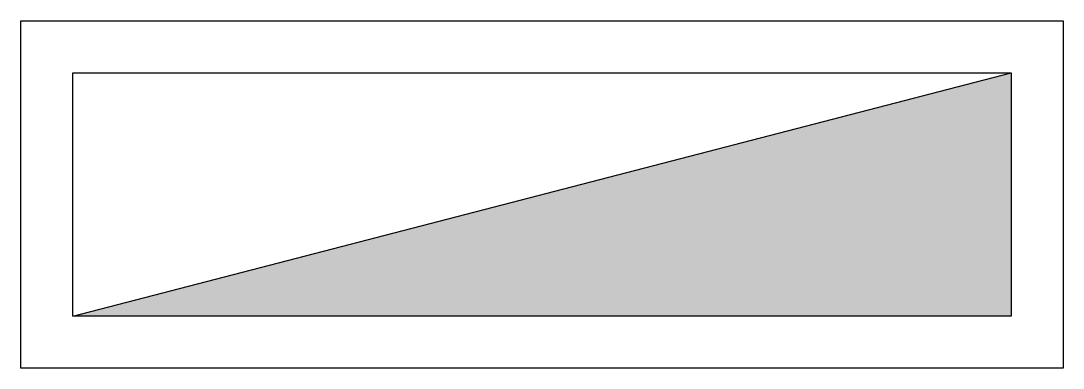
# Model space of a CAD drawing. Header units: millimetres. Extents: x -2981.472 to -2980.872, y 3743.794 to 3743.994.
import ezdxf

# ---------------------------------------------------------------- set-up
doc = ezdxf.new("R2010")
doc.units = ezdxf.units.MM
doc.header["$LTSCALE"] = 10

msp = doc.modelspace()

# ---------------------------------------------------------------- hatches: boundary and pattern name
msp.add_hatch(color=1).paths.add_polyline_path([(-2981.44236, 3743.82372), (-2980.90236, 3743.82372), (-2980.90236, 3743.96372)])

# ---------------------------------------------------------------- linework, layer by layer
at = {"color": 1}
msp.add_line((-2981.44236, 3743.82372), (-2980.90236, 3743.96372), dxfattribs=at)
msp.add_lwpolyline([(-2981.47236, 3743.79372), (-2981.47236, 3743.99372), (-2980.87236, 3743.99372), (-2980.87236, 3743.79372)], close=True)
at = {"color": 2}
msp.add_lwpolyline([(-2981.44236, 3743.82372), (-2981.44236, 3743.96372), (-2980.90236, 3743.96372), (-2980.90236, 3743.82372)], close=True, dxfattribs=at)

doc.saveas('drawing.dxf')
